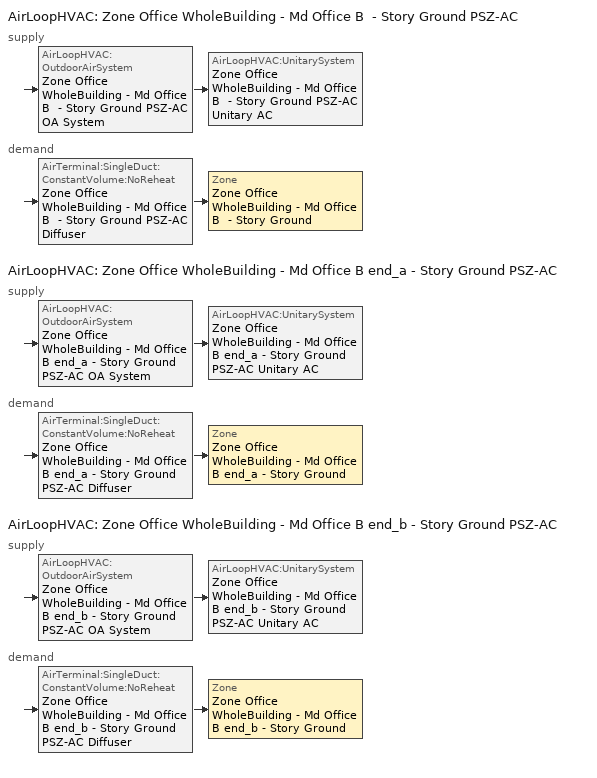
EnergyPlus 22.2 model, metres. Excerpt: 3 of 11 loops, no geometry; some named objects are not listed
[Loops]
AirLoopHVAC 'Zone Office WholeBuilding - Md Office B  - Story Ground PSZ-AC'
 supply: AirLoopHVAC:OutdoorAirSystem 'Zone Office WholeBuilding - Md Office B  - Story Ground PSZ-AC OA System' > AirLoopHVAC:UnitarySystem 'Zone Office WholeBuilding - Md Office B  - Story Ground PSZ-AC Unitary AC'
 demand: AirTerminal:SingleDuct:ConstantVolume:NoReheat 'Zone Office WholeBuilding - Md Office B  - Story Ground PSZ-AC Diffuser' > Zone 'Zone Office WholeBuilding - Md Office B  - Story Ground'
AirLoopHVAC 'Zone Office WholeBuilding - Md Office B end_a - Story Ground PSZ-AC'
 supply: AirLoopHVAC:OutdoorAirSystem 'Zone Office WholeBuilding - Md Office B end_a - Story Ground PSZ-AC OA System' > AirLoopHVAC:UnitarySystem 'Zone Office WholeBuilding - Md Office B end_a - Story Ground PSZ-AC Unitary AC'
 demand: AirTerminal:SingleDuct:ConstantVolume:NoReheat 'Zone Office WholeBuilding - Md Office B end_a - Story Ground PSZ-AC Diffuser' > Zone 'Zone Office WholeBuilding - Md Office B end_a - Story Ground'
AirLoopHVAC 'Zone Office WholeBuilding - Md Office B end_b - Story Ground PSZ-AC'
 supply: AirLoopHVAC:OutdoorAirSystem 'Zone Office WholeBuilding - Md Office B end_b - Story Ground PSZ-AC OA System' > AirLoopHVAC:UnitarySystem 'Zone Office WholeBuilding - Md Office B end_b - Story Ground PSZ-AC Unitary AC'
 demand: AirTerminal:SingleDuct:ConstantVolume:NoReheat 'Zone Office WholeBuilding - Md Office B end_b - Story Ground PSZ-AC Diffuser' > Zone 'Zone Office WholeBuilding - Md Office B end_b - Story Ground'
[SizingPeriod:DesignDay] Month=9; Day of Month=21; Day Type=SummerDesignDay; Daily Dry-Bulb Temperature Range {deltaC}=6.4; Dry-Bulb Temperature Range Modifier Type=DefaultMultipliers; Humidity Condition Type=Wetbulb; Barometric Pressure {Pa}=100917; Wind Speed {m/s}=5; Wind Direction {deg}=320; Rain Indicator=No; Snow Indicator=No; Daylight Saving Time Indicator=No; Solar Model Indicator=ASHRAETau; ASHRAE Clear Sky Optical Depth for Beam Irradiance (taub)=0.333; ASHRAE Clear Sky Optical Depth for Diffuse Irradiance (taud)=2.489; Begin Environment Reset Mode=FullResetAtBeginEnvironment
Name | Maximum Dry-Bulb Temperature {C} | Wetbulb or DewPoint at Maximum Dry-Bulb {C}
Kodiak September .4% Condns DB=>MCWB | 18 | 12.5
Kodiak September .4% Condns WB=>MCDB | 16.2 | 13.8
[ZoneControl:Thermostat] Temperature Difference Between Cutout And Setpoint {deltaC}=0
Name | Zone or ZoneList | Control Type Schedule | Control 1
Zone Office WholeBuilding - Md Office B  - Story Ground Thermostat | Zone Office WholeBuilding - Md Office B  - Story Ground | Zone Office WholeBuilding - Md Office B  - Story Ground Thermostat Schedule | Office WholeBuilding - Md Office - DOE Ref 1980-2004 Thermostat 3
Zone Office WholeBuilding - Md Office B end_a - Story Ground Thermostat | Zone Office WholeBuilding - Md Office B end_a - Story Ground | Zone Office WholeBuilding - Md Office B end_a - Story Ground Thermostat Schedule | Office WholeBuilding - Md Office - DOE Ref 1980-2004 Thermostat 4
Zone Office WholeBuilding - Md Office B end_b - Story Ground Thermostat | Zone Office WholeBuilding - Md Office B end_b - Story Ground | Zone Office WholeBuilding - Md Office B end_b - Story Ground Thermostat Schedule | Office WholeBuilding - Md Office - DOE Ref 1980-2004 Thermostat 5
[ThermostatSetpoint:DualSetpoint] Heating Setpoint Temperature Schedule=Medium Office HtgSetp; Cooling Setpoint Temperature Schedule=Medium Office ClgSetp
Office WholeBuilding - Md Office - DOE Ref 1980-2004 Thermostat 3; Office WholeBuilding - Md Office - DOE Ref 1980-2004 Thermostat 4; Office WholeBuilding - Md Office - DOE Ref 1980-2004 Thermostat 5
[AirTerminal:SingleDuct:ConstantVolume:NoReheat] Availability Schedule=Always On Discrete; Maximum Air Flow Rate {m3/s}=AutoSize
Zone Office WholeBuilding - Md Office B  - Story Ground PSZ-AC Diffuser; Zone Office WholeBuilding - Md Office B end_a - Story Ground PSZ-AC Diffuser; Zone Office WholeBuilding - Md Office B end_b - Story Ground PSZ-AC Diffuser
[Zone equipment]
Zone Office WholeBuilding - Md Office B  - Story Ground: Zone Office WholeBuilding - Md Office B  - Story Ground PSZ-AC Diffuser
Zone Office WholeBuilding - Md Office B end_a - Story Ground: Zone Office WholeBuilding - Md Office B end_a - Story Ground PSZ-AC Diffuser
Zone Office WholeBuilding - Md Office B end_b - Story Ground: Zone Office WholeBuilding - Md Office B end_b - Story Ground PSZ-AC Diffuser
[Sizing:Zone] Zone Cooling Design Supply Air Temperature Input Method=SupplyAirTemperature; Zone Cooling Design Supply Air Temperature {C}=12.7778; Zone Cooling Design Supply Air Temperature Difference {deltaC}=11.11; Zone Heating Design Supply Air Temperature Input Method=SupplyAirTemperature; Zone Heating Design Supply Air Temperature {C}=50; Zone Heating Design Supply Air Temperature Difference {deltaC}=11.11; Zone Cooling Design Supply Air Humidity Ratio {kgWater/kgDryAir}=0.0085; Zone Heating Design Supply Air Humidity Ratio {kgWater/kgDryAir}=0.008; Cooling Design Air Flow Method=DesignDay; Cooling Design Air Flow Rate {m3/s}=0; Cooling Minimum Air Flow per Zone Floor Area {m3/s-m2}=0.000762; Cooling Minimum Air Flow {m3/s}=0; Cooling Minimum Air Flow Fraction=0; Heating Design Air Flow Method=DesignDay; Heating Design Air Flow Rate {m3/s}=0; Heating Maximum Air Flow per Zone Floor Area {m3/s-m2}=0.002032; Heating Maximum Air Flow {m3/s}=0.141576; Heating Maximum Air Flow Fraction=0.3; Account for Dedicated Outdoor Air System=No; Zone Load Sizing Method=Sensible Load Only No Latent Load; Zone Latent Cooling Design Supply Air Humidity Ratio Input Method=HumidityRatioDifference; Zone Cooling Design Supply Air Humidity Ratio Difference {kgWater/kgDryAir}=0.005; Zone Latent Heating Design Supply Air Humidity Ratio Input Method=HumidityRatioDifference; Zone Humidification Design Supply Air Humidity Ratio Difference {kgWater/kgDryAir}=0.005
Name | Design Specification Outdoor Air Object
Zone Office WholeBuilding - Md Office B  - Story Ground | Zone Office WholeBuilding - Md Office B  - Story Ground DSOA Space List
Zone Office WholeBuilding - Md Office B end_a - Story Ground | Zone Office WholeBuilding - Md Office B end_a - Story Ground DSOA Space List
Zone Office WholeBuilding - Md Office B end_b - Story Ground | Zone Office WholeBuilding - Md Office B end_b - Story Ground DSOA Space List
[Controller:MechanicalVentilation] Demand Controlled Ventilation=No; System Outdoor Air Method=ZoneSum; Design Specification Outdoor Air Object Name 1=Office WholeBuilding - Md Office Ventilation
Name | Availability Schedule | Zone or ZoneList Name 1
Controller Mechanical Ventilation 4 | Zone Office WholeBuilding - Md Office B  - Story Ground PSZ-AC Occ Sch | Zone Office WholeBuilding - Md Office B  - Story Ground
Controller Mechanical Ventilation 5 | Always On Discrete | Zone Office WholeBuilding - Md Office B end_a - Story Ground
Controller Mechanical Ventilation 6 | Always On Discrete | Zone Office WholeBuilding - Md Office B end_b - Story Ground
[DesignSpecification:OutdoorAir]
Office WholeBuilding - Md Office Ventilation: Outdoor Air Method=Sum; Outdoor Air Flow per Person {m3/s-person}=0.00943895; Outdoor Air Flow per Zone Floor Area {m3/s-m2}=0; Outdoor Air Flow per Zone {m3/s}=0; Outdoor Air Flow Air Changes per Hour {1/hr}=0
[DesignSpecification:OutdoorAir:SpaceList] Space Design Specification Outdoor Air Object Name 1=Office WholeBuilding - Md Office Ventilation
Name | Space Name 1
Zone Office WholeBuilding - Md Office B  - Story Ground DSOA Space List | Office WholeBuilding - Md Office B  - Story Ground
Zone Office WholeBuilding - Md Office B end_a - Story Ground DSOA Space List | Office WholeBuilding - Md Office B end_a - Story Ground
Zone Office WholeBuilding - Md Office B end_b - Story Ground DSOA Space List | Office WholeBuilding - Md Office B end_b - Story Ground
[AirLoopHVAC] Design Supply Air Flow Rate {m3/s}=AutoSize; Design Return Air Flow Fraction of Supply Air Flow=1
Zone Office WholeBuilding - Md Office B  - Story Ground PSZ-AC; Zone Office WholeBuilding - Md Office B end_a - Story Ground PSZ-AC; Zone Office WholeBuilding - Md Office B end_b - Story Ground PSZ-AC
[Sizing:System] Type of Load to Size On=Sensible; Design Outdoor Air Flow Rate {m3/s}=Autosize; Central Heating Maximum System Air Flow Ratio=1; Preheat Design Temperature {C}=7.22222; Preheat Design Humidity Ratio {kgWater/kgDryAir}=0.008; Precool Design Temperature {C}=12.7778; Precool Design Humidity Ratio {kgWater/kgDryAir}=0.008; Central Cooling Design Supply Air Temperature {C}=12.7778; Central Heating Design Supply Air Temperature {C}=50; Type of Zone Sum to Use=Coincident; 100% Outdoor Air in Cooling=No; 100% Outdoor Air in Heating=No; Central Cooling Design Supply Air Humidity Ratio {kgWater/kgDryAir}=0.0085; Central Heating Design Supply Air Humidity Ratio {kgWater/kgDryAir}=0.008; Cooling Supply Air Flow Rate Method=DesignDay; Cooling Supply Air Flow Rate {m3/s}=0; Cooling Supply Air Flow Rate Per Floor Area {m3/s-m2}=0.00996765; Cooling Fraction of Autosized Cooling Supply Air Flow Rate=1; Cooling Supply Air Flow Rate Per Unit Cooling Capacity {m3/s-W}=3.94755e-05; Heating Supply Air Flow Rate Method=DesignDay; Heating Supply Air Flow Rate {m3/s}=0; Heating Supply Air Flow Rate Per Floor Area {m3/s-m2}=0.00996765; Heating Fraction of Autosized Heating Supply Air Flow Rate=1; Heating Fraction of Autosized Cooling Supply Air Flow Rate=1; Heating Supply Air Flow Rate Per Unit Heating Capacity {m3/s-W}=3.15882e-05; System Outdoor Air Method=ZoneSum; Zone Maximum Outdoor Air Fraction=1; Cooling Design Capacity Method=CoolingDesignCapacity; Cooling Design Capacity {W}=Autosize; Cooling Design Capacity Per Floor Area {W/m2}=234.7; Fraction of Autosized Cooling Design Capacity=1; Heating Design Capacity Method=HeatingDesignCapacity; Heating Design Capacity {W}=Autosize; Heating Design Capacity Per Floor Area {W/m2}=157; Fraction of Autosized Heating Design Capacity=1; Central Cooling Capacity Control Method=OnOff; Occupant Diversity=Autosize
Zone Office WholeBuilding - Md Office B  - Story Ground PSZ-AC; Zone Office WholeBuilding - Md Office B end_a - Story Ground PSZ-AC; Zone Office WholeBuilding - Md Office B end_b - Story Ground PSZ-AC
[Controller:OutdoorAir] Minimum Outdoor Air Flow Rate {m3/s}=Autosize; Maximum Outdoor Air Flow Rate {m3/s}=Autosize; Economizer Control Action Type=ModulateFlow; Lockout Type=LockoutWithCompressor; Minimum Limit Type=FixedMinimum; High Humidity Control=No; Control High Indoor Humidity Based on Outdoor Humidity Ratio=Yes; Heat Recovery Bypass Control Type=BypassWhenWithinEconomizerLimits
Name | Economizer Control Type | Minimum Outdoor Air Schedule | Mechanical Ventilation Controller | Economizer Maximum Limit Dry-Bulb Temperature {C} | Economizer Maximum Limit Enthalpy {J/kg}
Zone Office WholeBuilding - Md Office B  - Story Ground PSZ-AC OA System Controller | DifferentialDryBulb | Zone Office WholeBuilding - Md Office B  - Story Ground PSZ-AC Occ Sch | Controller Mechanical Ventilation 4
Zone Office WholeBuilding - Md Office B end_a - Story Ground PSZ-AC OA System Controller | NoEconomizer | Always On Discrete | Controller Mechanical Ventilation 5 | 28 | 64000
Zone Office WholeBuilding - Md Office B end_b - Story Ground PSZ-AC OA System Controller | NoEconomizer | Always On Discrete | Controller Mechanical Ventilation 6 | 28 | 64000
[SetpointManager:MixedAir] Control Variable=Temperature
Name | Setpoint Node or NodeList
Zone Office WholeBuilding - Md Office B  - Story Ground PSZ-AC Mixed Air Node OS Default SPM | Zone Office WholeBuilding - Md Office B  - Story Ground PSZ-AC Mixed Air Node
Zone Office WholeBuilding - Md Office B end_a - Story Ground PSZ-AC Mixed Air Node OS Default SPM | Zone Office WholeBuilding - Md Office B end_a - Story Ground PSZ-AC Mixed Air Node
Zone Office WholeBuilding - Md Office B end_b - Story Ground PSZ-AC Mixed Air Node OS Default SPM | Zone Office WholeBuilding - Md Office B end_b - Story Ground PSZ-AC Mixed Air Node
[AirLoopHVAC:UnitarySystem] Control Type=Load; Dehumidification Control Type=None; Availability Schedule=Outage Availability Schedule; Fan Placement=DrawThrough; DX Heating Coil Sizing Ratio=1; Use DOAS DX Cooling Coil=No; Minimum Supply Air Temperature {C}=2; Latent Load Control=SensibleOnlyLoadControl; Cooling Supply Air Flow Rate {m3/s}=Autosize; Heating Supply Air Flow Rate {m3/s}=Autosize; No Load Supply Air Flow Rate {m3/s}=Autosize; Maximum Supply Air Temperature {C}=80; Maximum Outdoor Dry-Bulb Temperature for Supplemental Heater Operation {C}=21; Maximum Cycling Rate {cycles/hr}=2.5; Heat Pump Time Constant {s}=60; Fraction of On-Cycle Power Use=0.01; Heat Pump Fan Delay Time {s}=60; Ancillary On-Cycle Electric Power {W}=0; Ancillary Off-Cycle Electric Power {W}=0
Name | Controlling Zone or Thermostat Location | Supply Fan | Supply Air Fan Operating Mode Schedule | Heating Coil | Cooling Coil | Supplemental Heating Coil
Zone Office WholeBuilding - Md Office B  - Story Ground PSZ-AC Unitary AC | Zone Office WholeBuilding - Md Office B  - Story Ground | Zone Office WholeBuilding - Md Office B  - Story Ground PSZ-AC Fan | Zone Office WholeBuilding - Md Office B  - Story Ground PSZ-AC Occ Sch | Zone Office WholeBuilding - Md Office B  - Story Ground PSZ-AC Gas Htg Coil 318kBtu/hr 0.8 Thermal Eff | Zone Office WholeBuilding - Md Office B  - Story Ground PSZ-AC 1spd DX AC Clg Coil 126kBtu/hr 8.9EER | Zone Office WholeBuilding - Md Office B  - Story Ground PSZ-AC No Heat
Zone Office WholeBuilding - Md Office B end_a - Story Ground PSZ-AC Unitary AC | Zone Office WholeBuilding - Md Office B end_a - Story Ground | Zone Office WholeBuilding - Md Office B end_a - Story Ground PSZ-AC Fan | Zone Office WholeBuilding - Md Office B end_a - Story Ground PSZ-AC Occ Sch | Zone Office WholeBuilding - Md Office B end_a - Story Ground PSZ-AC Gas Htg Coil 44kBtu/hr 0.8 Thermal Eff | Zone Office WholeBuilding - Md Office B end_a - Story Ground PSZ-AC 1spd DX AC Clg Coil 18kBtu/hr 9.7SEER | Zone Office WholeBuilding - Md Office B end_a - Story Ground PSZ-AC No Heat
Zone Office WholeBuilding - Md Office B end_b - Story Ground PSZ-AC Unitary AC | Zone Office WholeBuilding - Md Office B end_b - Story Ground | Zone Office WholeBuilding - Md Office B end_b - Story Ground PSZ-AC Fan | Zone Office WholeBuilding - Md Office B end_b - Story Ground PSZ-AC Occ Sch | Zone Office WholeBuilding - Md Office B end_b - Story Ground PSZ-AC Gas Htg Coil 46kBtu/hr 0.8 Thermal Eff | Zone Office WholeBuilding - Md Office B end_b - Story Ground PSZ-AC 1spd DX AC Clg Coil 27kBtu/hr 9.7SEER | Zone Office WholeBuilding - Md Office B end_b - Story Ground PSZ-AC No Heat
[Fan:OnOff] Availability Schedule=Always On Discrete; Pressure Rise {Pa}=622.722; Maximum Flow Rate {m3/s}=Autosize; Motor In Airstream Fraction=1
Name | Fan Total Efficiency | Motor Efficiency | Fan Power Ratio Function of Speed Ratio Curve | Fan Efficiency Ratio Function of Speed Ratio Curve
Zone Office WholeBuilding - Md Office B  - Story Ground PSZ-AC Fan | 0.56875 | 0.875 | Fan On Off Power Curve 3 | Fan On Off Efficiency Curve 3
Zone Office WholeBuilding - Md Office B end_a - Story Ground PSZ-AC Fan | 0.53625 | 0.825 | Fan On Off Power Curve 4 | Fan On Off Efficiency Curve 4
Zone Office WholeBuilding - Md Office B end_b - Story Ground PSZ-AC Fan | 0.53625 | 0.825 | Fan On Off Power Curve 5 | Fan On Off Efficiency Curve 5
[Coil:Heating:Fuel] Availability Schedule=Always On Discrete; Fuel Type=NaturalGas; Burner Efficiency=0.8; Nominal Capacity {W}=AutoSize; Parasitic Electric Load {W}=0; Parasitic Fuel Load {W}=0
Zone Office WholeBuilding - Md Office B  - Story Ground PSZ-AC Gas Htg Coil 318kBtu/hr 0.8 Thermal Eff; Zone Office WholeBuilding - Md Office B end_a - Story Ground PSZ-AC Gas Htg Coil 44kBtu/hr 0.8 Thermal Eff; Zone Office WholeBuilding - Md Office B end_b - Story Ground PSZ-AC Gas Htg Coil 46kBtu/hr 0.8 Thermal Eff
[Coil:Cooling:DX:SingleSpeed] Availability Schedule=Always On Discrete; Gross Rated Total Cooling Capacity {W}=Autosize; Gross Rated Sensible Heat Ratio=Autosize; Rated Air Flow Rate {m3/s}=Autosize; Rated Evaporator Fan Power Per Volume Flow Rate 2017 {W/(m3/s)}=773.3; Rated Evaporator Fan Power Per Volume Flow Rate 2023 {W/(m3/s)}=934.4; Total Cooling Capacity Function of Temperature Curve=DOE Ref DX Clg Coil Cool-Cap-fT; Total Cooling Capacity Function of Flow Fraction Curve=DOE Ref DX Clg Coil Cool-CAP-fFlow; Energy Input Ratio Function of Temperature Curve=DOE Ref DX Clg Coil Cool-EIR-fT; Energy Input Ratio Function of Flow Fraction Curve=DOE Ref DX Clg Coil Cool-EIR-fFlow; Part Load Fraction Correlation Curve=DOE Ref DX Clg Coil Cool-PLF-fPLR; Minimum Outdoor Dry-Bulb Temperature for Compressor Operation {C}=-25; Nominal Time for Condensate Removal to Begin {s}=0; Ratio of Initial Moisture Evaporation Rate and Steady State Latent Capacity=0; Maximum Cycling Rate {cycles/hr}=0; Latent Capacity Time Constant {s}=0; Condenser Type=AirCooled; Evaporative Condenser Effectiveness=0.9; Evaporative Condenser Air Flow Rate {m3/s}=Autosize; Evaporative Condenser Pump Rated Power Consumption {W}=Autosize; Crankcase Heater Capacity {W}=0; Maximum Outdoor Dry-Bulb Temperature for Crankcase Heater Operation {C}=10; Basin Heater Capacity {W/K}=0; Basin Heater Setpoint Temperature {C}=2
Name | Gross Rated Cooling COP {W/W}
Zone Office WholeBuilding - Md Office B  - Story Ground PSZ-AC 1spd DX AC Clg Coil 126kBtu/hr 8.9EER | 3.09963
Zone Office WholeBuilding - Md Office B end_a - Story Ground PSZ-AC 1spd DX AC Clg Coil 18kBtu/hr 9.7SEER; Zone Office WholeBuilding - Md Office B end_b - Story Ground PSZ-AC 1spd DX AC Clg Coil 27kBtu/hr 9.7SEER | 3.14722
[Coil:Heating:Electric] Availability Schedule=Always Off Discrete; Efficiency=1; Nominal Capacity {W}=0
Zone Office WholeBuilding - Md Office B  - Story Ground PSZ-AC No Heat; Zone Office WholeBuilding - Md Office B end_a - Story Ground PSZ-AC No Heat; Zone Office WholeBuilding - Md Office B end_b - Story Ground PSZ-AC No Heat
[SetpointManager:SingleZone:Reheat] Control Variable=Temperature; Minimum Supply Air Temperature {C}=12.7778; Maximum Supply Air Temperature {C}=50
Name | Control Zone | Setpoint Node or NodeList
Zone Office WholeBuilding - Md Office B  - Story Ground Setpoint Manager SZ Reheat | Zone Office WholeBuilding - Md Office B  - Story Ground | Zone Office WholeBuilding - Md Office B  - Story Ground PSZ-AC Supply Outlet Node
Zone Office WholeBuilding - Md Office B end_a - Story Ground Setpoint Manager SZ Reheat | Zone Office WholeBuilding - Md Office B end_a - Story Ground | Zone Office WholeBuilding - Md Office B end_a - Story Ground PSZ-AC Supply Outlet Node
Zone Office WholeBuilding - Md Office B end_b - Story Ground Setpoint Manager SZ Reheat | Zone Office WholeBuilding - Md Office B end_b - Story Ground | Zone Office WholeBuilding - Md Office B end_b - Story Ground PSZ-AC Supply Outlet Node
[Schedule:Day:Interval]
Medium Office HtgSetp Sat Day: Average, 06:00, 16.7745, 18:00, 16.8513, 24:00, 17.3635
Medium Office HtgSetp Default: Average, 02:00, 20.0793, 22:00, 20.258, 24:00, 19.9662
Medium Office HtgSetp Summer Design Day: No, 24:00, 15.6
Medium Office HtgSetp Winter Design Day: No, 24:00, 21
Medium Office ClgSetp Default: Average, 02:00, 76.8105, 22:00, 91.4029, 24:00, 86.1994
Medium Office ClgSetp Summer Design Day: No, 06:00, 26.7, 22:00, 24, 24:00, 26.7
Medium Office ClgSetp Winter Design Day: No, 24:00, 26.7
Zone Office WholeBuilding - Md Office B  - Story Ground PSZ-AC Occ Sch Sunday; Zone Office WholeBuilding - Md Office B end_a - Story Ground PSZ-AC Occ Sch Sunday; Zone Office WholeBuilding - Md Office B end_b - Story Ground PSZ-AC Occ Sch Sunday: No, 24:00, 0
Zone Office WholeBuilding - Md Office B  - Story Ground PSZ-AC Occ Sch Default; Zone Office WholeBuilding - Md Office B end_a - Story Ground PSZ-AC Occ Sch Default; Zone Office WholeBuilding - Md Office B end_b - Story Ground PSZ-AC Occ Sch Default: No, 00:55, 1, 08:30, 0, 24:00, 1
Zone Office WholeBuilding - Md Office B  - Story Ground PSZ-AC Occ Sch Saturday; Zone Office WholeBuilding - Md Office B end_a - Story Ground PSZ-AC Occ Sch Saturday; Zone Office WholeBuilding - Md Office B end_b - Story Ground PSZ-AC Occ Sch Saturday: No, 07:10, 0, 14:59, 1, 24:00, 0
Schedule Day 20; Schedule Day 4; Schedule Day 5: No, 01:00, 0, 02:00, 0, 03:00, 0, 04:00, 0, 05:00, 0, 06:00, 0, 07:00, 0, 08:00, 0, 09:00, 0, 10:00, 1, 11:00, 1, 12:00, 1, 13:00, 1, 14:00, 1, 15:00, 1, 16:00, 1, 17:00, 1, 18:00, 1, 19:00, 1, 20:00, 1, 21:00, 1, 22:00, 1, 23:00, 1, 24:00, 1
Zone Office WholeBuilding - Md Office B  - Story Ground PSZ-AC Occ Sch Summer Design Day; Zone Office WholeBuilding - Md Office B  - Story Ground PSZ-AC Occ Sch Winter Design Day; Zone Office WholeBuilding - Md Office B end_a - Story Ground PSZ-AC Occ Sch Summer Design Day; Zone Office WholeBuilding - Md Office B end_a - Story Ground PSZ-AC Occ Sch Winter Design Day; Zone Office WholeBuilding - Md Office B end_b - Story Ground PSZ-AC Occ Sch Summer Design Day; Zone Office WholeBuilding - Md Office B end_b - Story Ground PSZ-AC Occ Sch Winter Design Day: No, 24:00, 1
[Schedule:Week:Daily]
Medium Office HtgSetp Week Rule - Jan1-Dec31: Medium Office HtgSetp Sat Day, Medium Office HtgSetp Default, Medium Office HtgSetp Default, Medium Office HtgSetp Default, Medium Office HtgSetp Default, Medium Office HtgSetp Default, Medium Office HtgSetp Sat Day, Medium Office HtgSetp Default, Medium Office HtgSetp Summer Design Day, Medium Office HtgSetp Winter Design Day, Medium Office HtgSetp Default, Medium Office HtgSetp Default
Medium Office ClgSetp Week Rule - Jan1-Dec31: Medium Office ClgSetp Default, Medium Office ClgSetp Default, Medium Office ClgSetp Default, Medium Office ClgSetp Default, Medium Office ClgSetp Default, Medium Office ClgSetp Default, Medium Office ClgSetp Default, Medium Office ClgSetp Default, Medium Office ClgSetp Summer Design Day, Medium Office ClgSetp Winter Design Day, Medium Office ClgSetp Default, Medium Office ClgSetp Default
Zone Office WholeBuilding - Md Office B  - Story Ground PSZ-AC Occ Sch Week Rule - Jan1-Apr29; Zone Office WholeBuilding - Md Office B  - Story Ground PSZ-AC Occ Sch Week Rule - May7-Dec31: Zone Office WholeBuilding - Md Office B  - Story Ground PSZ-AC Occ Sch Sunday, Zone Office WholeBuilding - Md Office B  - Story Ground PSZ-AC Occ Sch Default, Zone Office WholeBuilding - Md Office B  - Story Ground PSZ-AC Occ Sch Default, Zone Office WholeBuilding - Md Office B  - Story Ground PSZ-AC Occ Sch Default, Zone Office WholeBuilding - Md Office B  - Story Ground PSZ-AC Occ Sch Default, Zone Office WholeBuilding - Md Office B  - Story Ground PSZ-AC Occ Sch Default, Zone Office WholeBuilding - Md Office B  - Story Ground PSZ-AC Occ Sch Saturday, Zone Office WholeBuilding - Md Office B  - Story Ground PSZ-AC Occ Sch Default, Zone Office WholeBuilding - Md Office B  - Story Ground PSZ-AC Occ Sch Summer Design Day, Zone Office WholeBuilding - Md Office B  - Story Ground PSZ-AC Occ Sch Winter Design Day, Zone Office WholeBuilding - Md Office B  - Story Ground PSZ-AC Occ Sch Default, Zone Office WholeBuilding - Md Office B  - Story Ground PSZ-AC Occ Sch Default
Zone Office WholeBuilding - Md Office B  - Story Ground PSZ-AC Occ Sch Week Rule - Apr30-May6: Zone Office WholeBuilding - Md Office B  - Story Ground PSZ-AC Occ Sch Sunday, Zone Office WholeBuilding - Md Office B  - Story Ground PSZ-AC Occ Sch Default, Zone Office WholeBuilding - Md Office B  - Story Ground PSZ-AC Occ Sch Default, Zone Office WholeBuilding - Md Office B  - Story Ground PSZ-AC Occ Sch Default, Schedule Day 20, Zone Office WholeBuilding - Md Office B  - Story Ground PSZ-AC Occ Sch Default, Zone Office WholeBuilding - Md Office B  - Story Ground PSZ-AC Occ Sch Saturday, Zone Office WholeBuilding - Md Office B  - Story Ground PSZ-AC Occ Sch Default, Zone Office WholeBuilding - Md Office B  - Story Ground PSZ-AC Occ Sch Summer Design Day, Zone Office WholeBuilding - Md Office B  - Story Ground PSZ-AC Occ Sch Winter Design Day, Zone Office WholeBuilding - Md Office B  - Story Ground PSZ-AC Occ Sch Default, Zone Office WholeBuilding - Md Office B  - Story Ground PSZ-AC Occ Sch Default
Zone Office WholeBuilding - Md Office B end_a - Story Ground PSZ-AC Occ Sch Week Rule - Jan1-Apr29; Zone Office WholeBuilding - Md Office B end_a - Story Ground PSZ-AC Occ Sch Week Rule - May7-Dec31: Zone Office WholeBuilding - Md Office B end_a - Story Ground PSZ-AC Occ Sch Sunday, Zone Office WholeBuilding - Md Office B end_a - Story Ground PSZ-AC Occ Sch Default, Zone Office WholeBuilding - Md Office B end_a - Story Ground PSZ-AC Occ Sch Default, Zone Office WholeBuilding - Md Office B end_a - Story Ground PSZ-AC Occ Sch Default, Zone Office WholeBuilding - Md Office B end_a - Story Ground PSZ-AC Occ Sch Default, Zone Office WholeBuilding - Md Office B end_a - Story Ground PSZ-AC Occ Sch Default, Zone Office WholeBuilding - Md Office B end_a - Story Ground PSZ-AC Occ Sch Saturday, Zone Office WholeBuilding - Md Office B end_a - Story Ground PSZ-AC Occ Sch Default, Zone Office WholeBuilding - Md Office B end_a - Story Ground PSZ-AC Occ Sch Summer Design Day, Zone Office WholeBuilding - Md Office B end_a - Story Ground PSZ-AC Occ Sch Winter Design Day, Zone Office WholeBuilding - Md Office B end_a - Story Ground PSZ-AC Occ Sch Default, Zone Office WholeBuilding - Md Office B end_a - Story Ground PSZ-AC Occ Sch Default
Zone Office WholeBuilding - Md Office B end_a - Story Ground PSZ-AC Occ Sch Week Rule - Apr30-May6: Zone Office WholeBuilding - Md Office B end_a - Story Ground PSZ-AC Occ Sch Sunday, Zone Office WholeBuilding - Md Office B end_a - Story Ground PSZ-AC Occ Sch Default, Zone Office WholeBuilding - Md Office B end_a - Story Ground PSZ-AC Occ Sch Default, Zone Office WholeBuilding - Md Office B end_a - Story Ground PSZ-AC Occ Sch Default, Schedule Day 5, Zone Office WholeBuilding - Md Office B end_a - Story Ground PSZ-AC Occ Sch Default, Zone Office WholeBuilding - Md Office B end_a - Story Ground PSZ-AC Occ Sch Saturday, Zone Office WholeBuilding - Md Office B end_a - Story Ground PSZ-AC Occ Sch Default, Zone Office WholeBuilding - Md Office B end_a - Story Ground PSZ-AC Occ Sch Summer Design Day, Zone Office WholeBuilding - Md Office B end_a - Story Ground PSZ-AC Occ Sch Winter Design Day, Zone Office WholeBuilding - Md Office B end_a - Story Ground PSZ-AC Occ Sch Default, Zone Office WholeBuilding - Md Office B end_a - Story Ground PSZ-AC Occ Sch Default
Zone Office WholeBuilding - Md Office B end_b - Story Ground PSZ-AC Occ Sch Week Rule - Jan1-Apr29; Zone Office WholeBuilding - Md Office B end_b - Story Ground PSZ-AC Occ Sch Week Rule - May7-Dec31: Zone Office WholeBuilding - Md Office B end_b - Story Ground PSZ-AC Occ Sch Sunday, Zone Office WholeBuilding - Md Office B end_b - Story Ground PSZ-AC Occ Sch Default, Zone Office WholeBuilding - Md Office B end_b - Story Ground PSZ-AC Occ Sch Default, Zone Office WholeBuilding - Md Office B end_b - Story Ground PSZ-AC Occ Sch Default, Zone Office WholeBuilding - Md Office B end_b - Story Ground PSZ-AC Occ Sch Default, Zone Office WholeBuilding - Md Office B end_b - Story Ground PSZ-AC Occ Sch Default, Zone Office WholeBuilding - Md Office B end_b - Story Ground PSZ-AC Occ Sch Saturday, Zone Office WholeBuilding - Md Office B end_b - Story Ground PSZ-AC Occ Sch Default, Zone Office WholeBuilding - Md Office B end_b - Story Ground PSZ-AC Occ Sch Summer Design Day, Zone Office WholeBuilding - Md Office B end_b - Story Ground PSZ-AC Occ Sch Winter Design Day, Zone Office WholeBuilding - Md Office B end_b - Story Ground PSZ-AC Occ Sch Default, Zone Office WholeBuilding - Md Office B end_b - Story Ground PSZ-AC Occ Sch Default
Zone Office WholeBuilding - Md Office B end_b - Story Ground PSZ-AC Occ Sch Week Rule - Apr30-May6: Zone Office WholeBuilding - Md Office B end_b - Story Ground PSZ-AC Occ Sch Sunday, Zone Office WholeBuilding - Md Office B end_b - Story Ground PSZ-AC Occ Sch Default, Zone Office WholeBuilding - Md Office B end_b - Story Ground PSZ-AC Occ Sch Default, Zone Office WholeBuilding - Md Office B end_b - Story Ground PSZ-AC Occ Sch Default, Schedule Day 4, Zone Office WholeBuilding - Md Office B end_b - Story Ground PSZ-AC Occ Sch Default, Zone Office WholeBuilding - Md Office B end_b - Story Ground PSZ-AC Occ Sch Saturday, Zone Office WholeBuilding - Md Office B end_b - Story Ground PSZ-AC Occ Sch Default, Zone Office WholeBuilding - Md Office B end_b - Story Ground PSZ-AC Occ Sch Summer Design Day, Zone Office WholeBuilding - Md Office B end_b - Story Ground PSZ-AC Occ Sch Winter Design Day, Zone Office WholeBuilding - Md Office B end_b - Story Ground PSZ-AC Occ Sch Default, Zone Office WholeBuilding - Md Office B end_b - Story Ground PSZ-AC Occ Sch Default
[Schedule:Year]
Medium Office HtgSetp: Medium Office HtgSetp Week Rule - Jan1-Dec31, 1, 1, 12, 31
Medium Office ClgSetp: Medium Office ClgSetp Week Rule - Jan1-Dec31, 1, 1, 12, 31
Zone Office WholeBuilding - Md Office B  - Story Ground PSZ-AC Occ Sch: Zone Office WholeBuilding - Md Office B  - Story Ground PSZ-AC Occ Sch Week Rule - Jan1-Apr29, 1, 1, 4, 29, Zone Office WholeBuilding - Md Office B  - Story Ground PSZ-AC Occ Sch Week Rule - Apr30-May6, 4, 30, 5, 6, Zone Office WholeBuilding - Md Office B  - Story Ground PSZ-AC Occ Sch Week Rule - May7-Dec31, 5, 7, 12, 31
Zone Office WholeBuilding - Md Office B end_a - Story Ground PSZ-AC Occ Sch: Zone Office WholeBuilding - Md Office B end_a - Story Ground PSZ-AC Occ Sch Week Rule - Jan1-Apr29, 1, 1, 4, 29, Zone Office WholeBuilding - Md Office B end_a - Story Ground PSZ-AC Occ Sch Week Rule - Apr30-May6, 4, 30, 5, 6, Zone Office WholeBuilding - Md Office B end_a - Story Ground PSZ-AC Occ Sch Week Rule - May7-Dec31, 5, 7, 12, 31
Zone Office WholeBuilding - Md Office B end_b - Story Ground PSZ-AC Occ Sch: Zone Office WholeBuilding - Md Office B end_b - Story Ground PSZ-AC Occ Sch Week Rule - Jan1-Apr29, 1, 1, 4, 29, Zone Office WholeBuilding - Md Office B end_b - Story Ground PSZ-AC Occ Sch Week Rule - Apr30-May6, 4, 30, 5, 6, Zone Office WholeBuilding - Md Office B end_b - Story Ground PSZ-AC Occ Sch Week Rule - May7-Dec31, 5, 7, 12, 31
[Schedule:Compact]
Zone Office WholeBuilding - Md Office B  - Story Ground Thermostat Schedule; Zone Office WholeBuilding - Md Office B end_a - Story Ground Thermostat Schedule; Zone Office WholeBuilding - Md Office B end_b - Story Ground Thermostat Schedule: Through: 12/31, For: AllDays, Until: 24:00, 4
Outage Availability Schedule: Through: 01/01, For: AllDays, Until: 24:00, 1, Through: 01/02, For: AllDays, Until: 24:00, 1, Through: 01/03, For: AllDays, Until: 24:00, 1, Through: 01/04, For: AllDays, Until: 24:00, 1, Through: 01/05, For: AllDays, Until: 24:00, 1, Through: 01/06, For: AllDays, Until: 24:00, 1, Through: 01/07, For: AllDays, Until: 24:00, 1, Through: 01/08, For: AllDays, Until: 24:00, 1, Through: 01/09, For: AllDays, Until: 24:00, 1, Through: 01/10, For: AllDays, Until: 24:00, 1, Through: 01/11, For: AllDays, Until: 24:00, 1, Through: 01/12, For: AllDays, Until: 24:00, 1, Through: 01/13, For: AllDays, Until: 24:00, 1, Through: 01/14, For: AllDays, Until: 24:00, 1, Through: 01/15, For: AllDays, Until: 24:00, 1, Through: 01/16, For: AllDays, Until: 24:00, 1, Through: 01/17, For: AllDays, Until: 24:00, 1, Through: 01/18, For: AllDays, Until: 24:00, 1, Through: 01/19, For: AllDays, Until: 24:00, 1, Through: 01/20, For: AllDays, Until: 24:00, 1, Through: 01/21, For: AllDays, Until: 24:00, 1, Through: 01/22, For: AllDays, Until: 24:00, 1, Through: 01/23, For: AllDays, Until: 24:00, 1, Through: 01/24, For: AllDays, Until: 24:00, 1, Through: 01/25, For: AllDays, Until: 24:00, 1, Through: 01/26, For: AllDays, Until: 24:00, 1, Through: 01/27, For: AllDays, Until: 24:00, 1, Through: 01/28, For: AllDays, Until: 24:00, 1, Through: 01/29, For: AllDays, Until: 24:00, 1, Through: 01/30, For: AllDays, Until: 24:00, 1, Through: 01/31, For: AllDays, Until: 24:00, 1, Through: 02/01, For: AllDays, Until: 24:00, 1, Through: 02/02, For: AllDays, Until: 24:00, 1, Through: 02/03, For: AllDays, Until: 24:00, 1, Through: 02/04, For: AllDays, Until: 24:00, 1, Through: 02/05, For: AllDays, Until: 24:00, 1, Through: 02/06, For: AllDays, Until: 24:00, 1, Through: 02/07, For: AllDays, Until: 24:00, 1, Through: 02/08, For: AllDays, Until: 24:00, 1, Through: 02/09, For: AllDays, Until: 24:00, 1, Through: 02/10, For: AllDays, Until: 24:00, 1, Through: 02/11, For: AllDays, Until: 24:00, 1, Through: 02/12, For: AllDays, Until: 24:00, 1, Through: 02/13, For: AllDays, Until: 24:00, 1, Through: 02/14, For: AllDays, Until: 24:00, 1, Through: 02/15, For: AllDays, Until: 24:00, 1, Through: 02/16, For: AllDays, Until: 24:00, 1, Through: 02/17, For: AllDays, Until: 24:00, 1, Through: 02/18, For: AllDays, Until: 24:00, 1, Through: 02/19, For: AllDays, Until: 24:00, 1, Through: 02/20, For: AllDays, Until: 24:00, 1, Through: 02/21, For: AllDays, Until: 24:00, 1, Through: 02/22, For: AllDays, Until: 24:00, 1, Through: 02/23, For: AllDays, Until: 24:00, 1, Through: 02/24, For: AllDays, Until: 24:00, 1, Through: 02/25, For: AllDays, Until: 24:00, 1, Through: 02/26, For: AllDays, Until: 24:00, 1, Through: 02/27, For: AllDays, Until: 24:00, 1, Through: 02/28, For: AllDays, Until: 24:00, 1, Through: 03/01, For: AllDays, Until: 24:00, 1, Through: 03/02, For: AllDays, Until: 24:00, 1, Through: 03/03, For: AllDays, Until: 24:00, 1, Through: 03/04, For: AllDays, Until: 24:00, 1, Through: 03/05, For: AllDays, Until: 24:00, 1, Through: 03/06, For: AllDays, Until: 24:00, 1, Through: 03/07, For: AllDays, Until: 24:00, 1, Through: 03/08, For: AllDays, Until: 24:00, 1, Through: 03/09, For: AllDays, Until: 24:00, 1, Through: 03/10, For: AllDays, Until: 24:00, 1, Through: 03/11, For: AllDays, Until: 24:00, 1, Through: 03/12, For: AllDays, Until: 24:00, 1, Through: 03/13, For: AllDays, Until: 24:00, 1, Through: 03/14, For: AllDays, Until: 24:00, 1, Through: 03/15, For: AllDays, Until: 24:00, 1, Through: 03/16, For: AllDays, Until: 24:00, 1, Through: 03/17, For: AllDays, Until: 24:00, 1, Through: 03/18, For: AllDays, Until: 24:00, 1, Through: 03/19, For: AllDays, Until: 24:00, 1, Through: 03/20, For: AllDays, Until: 24:00, 1, Through: 03/21, For: AllDays, Until: 24:00, 1, Through: 03/22, For: AllDays, Until: 24:00, 1, Through: 03/23, For: AllDays, Until: 24:00, 1, Through: 03/24, For: AllDays, Until: 24:00, 1, Through: 03/25, For: AllDays, Until: 24:00, 1, Through: 03/26, For: AllDays, Until: 24:00, 1, Through: 03/27, For: AllDays, Until: 24:00, 1, Through: 03/28, For: AllDays, Until: 24:00, 1, Through: 03/29, For: AllDays, Until: 24:00, 1, Through: 03/30, For: AllDays, Until: 24:00, 1, Through: 03/31, For: AllDays, Until: 24:00, 1, Through: 04/01, For: AllDays, Until: 24:00, 1, Through: 04/02, For: AllDays, Until: 24:00, 1, Through: 04/03, For: AllDays, Until: 24:00, 1, Through: 04/04, For: AllDays, Until: 24:00, 1, Through: 04/05, For: AllDays, Until: 24:00, 1, Through: 04/06, For: AllDays, Until: 24:00, 1, Through: 04/07, For: AllDays, Until: 24:00, 1, Through: 04/08, For: AllDays, Until: 24:00, 1, Through: 04/09, For: AllDays, Until: 24:00, 1, Through: 04/10, For: AllDays, Until: 24:00, 1, Through: 04/11, For: AllDays, Until: 24:00, 1, Through: 04/12, For: AllDays, Until: 24:00, 1, Through: 04/13, For: AllDays, Until: 24:00, 1, Through: 04/14, For: AllDays, Until: 24:00, 1, Through: 04/15, For: AllDays, Until: 24:00, 1, Through: 04/16, For: AllDays, Until: 24:00, 1, Through: 04/17, For: AllDays, Until: 24:00, 1, Through: 04/18, For: AllDays, Until: 24:00, 1, Through: 04/19, For: AllDays, Until: 24:00, 1, Through: 04/20, For: AllDays, Until: 24:00, 1, Through: 04/21, For: AllDays, Until: 24:00, 1, Through: 04/22, For: AllDays, Until: 24:00, 1, Through: 04/23, For: AllDays, Until: 24:00, 1, Through: 04/24, For: AllDays, Until: 24:00, 1, Through: 04/25, For: AllDays, Until: 24:00, 1, Through: 04/26, For: AllDays, Until: 24:00, 1, Through: 04/27, For: AllDays, Until: 24:00, 1, Through: 04/28, For: AllDays, Until: 24:00, 1, Through: 04/29, For: AllDays, Until: 24:00, 1, Through: 04/30, For: AllDays, Until: 24:00, 1, Through: 05/01, For: AllDays, Until: 24:00, 1, Through: 05/02, For: AllDays, Until: 24:00, 1, Through: 05/03, For: AllDays, Until: 24:00, 1, Through: 05/04, For: AllDays, Until: 05:00, 1, Until: 08:00, 0, Until: 24:00, 1, Through: 05/05, For: AllDays, Until: 24:00, 1, Through: 05/06, For: AllDays, Until: 24:00, 1, Through: 05/07, For: AllDays, Until: 24:00, 1, Through: 05/08, For: AllDays, Until: 24:00, 1, Through: 05/09, For: AllDays, Until: 24:00, 1, Through: 05/10, For: AllDays, Until: 24:00, 1, Through: 05/11, For: AllDays, Until: 24:00, 1, Through: 05/12, For: AllDays, Until: 24:00, 1, Through: 05/13, For: AllDays, Until: 24:00, 1, Through: 05/14, For: AllDays, Until: 24:00, 1, Through: 05/15, For: AllDays, Until: 24:00, 1, Through: 05/16, For: AllDays, Until: 24:00, 1, Through: 05/17, For: AllDays, Until: 24:00, 1, Through: 05/18, For: AllDays, Until: 24:00, 1, Through: 05/19, For: AllDays, Until: 24:00, 1, Through: 05/20, For: AllDays, Until: 24:00, 1, Through: 05/21, For: AllDays, Until: 24:00, 1, Through: 05/22, For: AllDays, Until: 24:00, 1, Through: 05/23, For: AllDays, Until: 24:00, 1, Through: 05/24, For: AllDays, Until: 24:00, 1, Through: 05/25, For: AllDays, Until: 24:00, 1, Through: 05/26, For: AllDays, Until: 24:00, 1, Through: 05/27, For: AllDays, Until: 24:00, 1, Through: 05/28, For: AllDays, Until: 24:00, 1, Through: 05/29, For: AllDays, Until: 24:00, 1, Through: 05/30, For: AllDays, Until: 24:00, 1, Through: 05/31, For: AllDays, Until: 24:00, 1, Through: 06/01, For: AllDays, Until: 24:00, 1, Through: 06/02, For: AllDays, Until: 24:00, 1, Through: 06/03, For: AllDays, Until: 24:00, 1, Through: 06/04, For: AllDays, Until: 24:00, 1, Through: 06/05, For: AllDays, Until: 24:00, 1, Through: 06/06, For: AllDays, Until: 24:00, 1, Through: 06/07, For: AllDays, Until: 24:00, 1, Through: 06/08, For: AllDays, Until: 24:00, 1, Through: 06/09, For: AllDays, Until: 24:00, 1, Through: 06/10, For: AllDays, Until: 24:00, 1, Through: 06/11, For: AllDays, Until: 24:00, 1, Through: 06/12, For: AllDays, Until: 24:00, 1, Through: 06/13, For: AllDays, Until: 24:00, 1, Through: 06/14, For: AllDays, Until: 24:00, 1, Through: 06/15, For: AllDays, Until: 24:00, 1, Through: 06/16, For: AllDays, Until: 24:00, 1, Through: 06/17, For: AllDays, Until: 24:00, 1, Through: 06/18, For: AllDays, Until: 24:00, 1, Through: 06/19, For: AllDays, Until: 24:00, 1, Through: 06/20, For: AllDays, Until: 24:00, 1, Through: 06/21, For: AllDays, Until: 24:00, 1, Through: 06/22, For: AllDays, Until: 24:00, 1, Through: 06/23, For: AllDays, Until: 24:00, 1, Through: 06/24, For: AllDays, Until: 24:00, 1, Through: 06/25, For: AllDays, Until: 24:00, 1, Through: 06/26, For: AllDays, Until: 24:00, 1, Through: 06/27, For: AllDays, Until: 24:00, 1, Through: 06/28, For: AllDays, Until: 24:00, 1, Through: 06/29, For: AllDays, Until: 24:00, 1, Through: 06/30, For: AllDays, Until: 24:00, 1, Through: 07/01, For: AllDays, Until: 24:00, 1, Through: 07/02, For: AllDays, Until: 24:00, 1, Through: 07/03, For: AllDays, Until: 24:00, 1, Through: 07/04, For: AllDays, Until: 24:00, 1, Through: 07/05, For: AllDays, Until: 24:00, 1, Through: 07/06, For: AllDays, Until: 24:00, 1, Through: 07/07, For: AllDays, Until: 24:00, 1, Through: 07/08, For: AllDays, Until: 24:00, 1, Through: 07/09, For: AllDays, Until: 24:00, 1, Through: 07/10, For: AllDays, Until: 24:00, 1, Through: 07/11, For: AllDays, Until: 24:00, 1, Through: 07/12, For: AllDays, Until: 24:00, 1, Through: 07/13, For: AllDays, Until: 24:00, 1, Through: 07/14, For: AllDays, Until: 24:00, 1, Through: 07/15, For: AllDays, Until: 24:00, 1, Through: 07/16, For: AllDays, Until: 24:00, 1, Through: 07/17, For: AllDays, Until: 24:00, 1, Through: 07/18, For: AllDays, Until: 24:00, 1, Through: 07/19, For: AllDays, Until: 24:00, 1, Through: 07/20, For: AllDays, Until: 24:00, 1, Through: 07/21, For: AllDays, Until: 24:00, 1, Through: 07/22, For: AllDays, Until: 24:00, 1, Through: 07/23, For: AllDays, Until: 24:00, 1, Through: 07/24, For: AllDays, Until: 24:00, 1, Through: 07/25, For: AllDays, Until: 24:00, 1, Through: 07/26, For: AllDays, Until: 24:00, 1, Through: 07/27, For: AllDays, Until: 24:00, 1, Through: 07/28, For: AllDays, Until: 24:00, 1, Through: 07/29, For: AllDays, Until: 24:00, 1, Through: 07/30, For: AllDays, Until: 24:00, 1, Through: 07/31, For: AllDays, Until: 24:00, 1, Through: 08/01, For: AllDays, Until: 24:00, 1, Through: 08/02, For: AllDays, Until: 24:00, 1, Through: 08/03, For: AllDays, Until: 24:00, 1, Through: 08/04, For: AllDays, Until: 24:00, 1, Through: 08/05, For: AllDays, Until: 24:00, 1, Through: 08/06, For: AllDays, Until: 24:00, 1, Through: 08/07, For: AllDays, Until: 24:00, 1, Through: 08/08, For: AllDays, Until: 24:00, 1, Through: 08/09, For: AllDays, Until: 24:00, 1, Through: 08/10, For: AllDays, Until: 24:00, 1, Through: 08/11, For: AllDays, Until: 24:00, 1, Through: 08/12, For: AllDays, Until: 24:00, 1, Through: 08/13, For: AllDays, Until: 24:00, 1, Through: 08/14, For: AllDays, Until: 24:00, 1, Through: 08/15, For: AllDays, Until: 24:00, 1, Through: 08/16, For: AllDays, Until: 24:00, 1, Through: 08/17, For: AllDays, Until: 24:00, 1, Through: 08/18, For: AllDays, Until: 24:00, 1, Through: 08/19, For: AllDays, Until: 24:00, 1, Through: 08/20, For: AllDays, Until: 24:00, 1, Through: 08/21, For: AllDays, Until: 24:00, 1, Through: 08/22, For: AllDays, Until: 24:00, 1, Through: 08/23, For: AllDays, Until: 24:00, 1, Through: 08/24, For: AllDays, Until: 24:00, 1, Through: 08/25, For: AllDays, Until: 24:00, 1, Through: 08/26, For: AllDays, Until: 24:00, 1, Through: 08/27, For: AllDays, Until: 24:00, 1, Through: 08/28, For: AllDays, Until: 24:00, 1, Through: 08/29, For: AllDays, Until: 24:00, 1, Through: 08/30, For: AllDays, Until: 24:00, 1, Through: 08/31, For: AllDays, Until: 24:00, 1, Through: 09/01, For: AllDays, Until: 24:00, 1, Through: 09/02, For: AllDays, Until: 24:00, 1, Through: 09/03, For: AllDays, Until: 24:00, 1, Through: 09/04, For: AllDays, Until: 24:00, 1, Through: 09/05, For: AllDays, Until: 24:00, 1, Through: 09/06, For: AllDays, Until: 24:00, 1, Through: 09/07, For: AllDays, Until: 24:00, 1, Through: 09/08, For: AllDays, Until: 24:00, 1, Through: 09/09, For: AllDays, Until: 24:00, 1, Through: 09/10, For: AllDays, Until: 24:00, 1, Through: 09/11, For: AllDays, Until: 24:00, 1, Through: 09/12, For: AllDays, Until: 24:00, 1, Through: 09/13, For: AllDays, Until: 24:00, 1, Through: 09/14, For: AllDays, Until: 24:00, 1, Through: 09/15, For: AllDays, Until: 24:00, 1, Through: 09/16, For: AllDays, Until: 24:00, 1, Through: 09/17, For: AllDays, Until: 24:00, 1, Through: 09/18, For: AllDays, Until: 24:00, 1, Through: 09/19, For: AllDays, Until: 24:00, 1, Through: 09/20, For: AllDays, Until: 24:00, 1, Through: 09/21, For: AllDays, Until: 24:00, 1, Through: 09/22, For: AllDays, Until: 24:00, 1, Through: 09/23, For: AllDays, Until: 24:00, 1, Through: 09/24, For: AllDays, Until: 24:00, 1, Through: 09/25, For: AllDays, Until: 24:00, 1, Through: 09/26, For: AllDays, Until: 24:00, 1, Through: 09/27, For: AllDays, Until: 24:00, 1, Through: 09/28, For: AllDays, Until: 24:00, 1, Through: 09/29, For: AllDays, Until: 24:00, 1, Through: 09/30, For: AllDays, Until: 24:00, 1, Through: 10/01, For: AllDays, Until: 24:00, 1, Through: 10/02, For: AllDays, Until: 24:00, 1, Through: 10/03, For: AllDays, Until: 24:00, 1, Through: 10/04, For: AllDays, Until: 24:00, 1, Through: 10/05, For: AllDays, Until: 24:00, 1, Through: 10/06, For: AllDays, Until: 24:00, 1, Through: 10/07, For: AllDays, Until: 24:00, 1, Through: 10/08, For: AllDays, Until: 24:00, 1, Through: 10/09, For: AllDays, Until: 24:00, 1, Through: 10/10, For: AllDays, Until: 24:00, 1, Through: 10/11, For: AllDays, Until: 24:00, 1, Through: 10/12, For: AllDays, Until: 24:00, 1, Through: 10/13, For: AllDays, Until: 24:00, 1, Through: 10/14, For: AllDays, Until: 24:00, 1, Through: 10/15, For: AllDays, Until: 24:00, 1, Through: 10/16, For: AllDays, Until: 24:00, 1, Through: 10/17, For: AllDays, Until: 24:00, 1, Through: 10/18, For: AllDays, Until: 24:00, 1, Through: 10/19, For: AllDays, Until: 24:00, 1, Through: 10/20, For: AllDays, Until: 24:00, 1, Through: 10/21, For: AllDays, Until: 24:00, 1, Through: 10/22, For: AllDays, Until: 24:00, 1, Through: 10/23, For: AllDays, Until: 24:00, 1, Through: 10/24, For: AllDays, Until: 24:00, 1, Through: 10/25, For: AllDays, Until: 24:00, 1, Through: 10/26, For: AllDays, Until: 24:00, 1, Through: 10/27, For: AllDays, Until: 24:00, 1, Through: 10/28, For: AllDays, Until: 24:00, 1, Through: 10/29, For: AllDays, Until: 24:00, 1, Through: 10/30, For: AllDays, Until: 24:00, 1, Through: 10/31, For: AllDays, Until: 24:00, 1, Through: 11/01, For: AllDays, Until: 24:00, 1, Through: 11/02, For: AllDays, Until: 24:00, 1, Through: 11/03, For: AllDays, Until: 24:00, 1, Through: 11/04, For: AllDays, Until: 24:00, 1, Through: 11/05, For: AllDays, Until: 24:00, 1, Through: 11/06, For: AllDays, Until: 24:00, 1, Through: 11/07, For: AllDays, Until: 24:00, 1, Through: 11/08, For: AllDays, Until: 24:00, 1, Through: 11/09, For: AllDays, Until: 24:00, 1, Through: 11/10, For: AllDays, Until: 24:00, 1, Through: 11/11, For: AllDays, Until: 24:00, 1, Through: 11/12, For: AllDays, Until: 24:00, 1, Through: 11/13, For: AllDays, Until: 24:00, 1, Through: 11/14, For: AllDays, Until: 24:00, 1, Through: 11/15, For: AllDays, Until: 24:00, 1, Through: 11/16, For: AllDays, Until: 24:00, 1, Through: 11/17, For: AllDays, Until: 24:00, 1, Through: 11/18, For: AllDays, Until: 24:00, 1, Through: 11/19, For: AllDays, Until: 24:00, 1, Through: 11/20, For: AllDays, Until: 24:00, 1, Through: 11/21, For: AllDays, Until: 24:00, 1, Through: 11/22, For: AllDays, Until: 24:00, 1, Through: 11/23, For: AllDays, Until: 24:00, 1, Through: 11/24, For: AllDays, Until: 24:00, 1, Through: 11/25, For: AllDays, Until: 24:00, 1, Through: 11/26, For: AllDays, Until: 24:00, 1, Through: 11/27, For: AllDays, Until: 24:00, 1, Through: 11/28, For: AllDays, Until: 24:00, 1, Through: 11/29, For: AllDays, Until: 24:00, 1, Through: 11/30, For: AllDays, Until: 24:00, 1, Through: 12/01, For: AllDays, Until: 24:00, 1, Through: 12/02, For: AllDays, Until: 24:00, 1, Through: 12/03, For: AllDays, Until: 24:00, 1, Through: 12/04, For: AllDays, Until: 24:00, 1, Through: 12/05, For: AllDays, Until: 24:00, 1, Through: 12/06, For: AllDays, Until: 24:00, 1, Through: 12/07, For: AllDays, Until: 24:00, 1, Through: 12/08, For: AllDays, Until: 24:00, 1, Through: 12/09, For: AllDays, Until: 24:00, 1, Through: 12/10, For: AllDays, Until: 24:00, 1, Through: 12/11, For: AllDays, Until: 24:00, 1, Through: 12/12, For: AllDays, Until: 24:00, 1, Through: 12/13, For: AllDays, Until: 24:00, 1, Through: 12/14, For: AllDays, Until: 24:00, 1, Through: 12/15, For: AllDays, Until: 24:00, 1, Through: 12/16, For: AllDays, Until: 24:00, 1, Through: 12/17, For: AllDays, Until: 24:00, 1, Through: 12/18, For: AllDays, Until: 24:00, 1, Through: 12/19, For: AllDays, Until: 24:00, 1, Through: 12/20, For: AllDays, Until: 24:00, 1, Through: 12/21, For: AllDays, Until: 24:00, 1, Through: 12/22, For: AllDays, Until: 24:00, 1, Through: 12/23, For: AllDays, Until: 24:00, 1, Through: 12/24, For: AllDays, Until: 24:00, 1, Through: 12/25, For: AllDays, Until: 24:00, 1, Through: 12/26, For: AllDays, Until: 24:00, 1, Through: 12/27, For: AllDays, Until: 24:00, 1, Through: 12/28, For: AllDays, Until: 24:00, 1, Through: 12/29, For: AllDays, Until: 24:00, 1, Through: 12/30, For: AllDays, Until: 24:00, 1, Through: 12/31, For: AllDays, Until: 24:00, 1
[Schedule:Constant]
Name | Hourly Value
Always On Discrete | 1
Always Off Discrete | 0
[Curve:Exponent] Coefficient1 Constant=1; Coefficient2 Constant=0; Coefficient3 Constant=0; Minimum Value of x {BasedOnField A2}=0; Maximum Value of x {BasedOnField A2}=1
Fan On Off Power Curve 3; Fan On Off Power Curve 4; Fan On Off Power Curve 5
[Curve:Cubic] Coefficient1 Constant=1; Coefficient2 x=0; Coefficient3 x**2=0; Coefficient4 x**3=0
Name | Minimum Value of x {BasedOnField A2} | Maximum Value of x {BasedOnField A2}
DOE Ref DX Clg Coil Cool-CAP-fFlow; DOE Ref DX Clg Coil Cool-EIR-fFlow | -100 | 100
Fan On Off Efficiency Curve 3; Fan On Off Efficiency Curve 4; Fan On Off Efficiency Curve 5 | 0 | 1
[Curve:Biquadratic] Minimum Value of x {BasedOnField A2}=-100; Maximum Value of x {BasedOnField A2}=100; Minimum Value of y {BasedOnField A3}=-100; Maximum Value of y {BasedOnField A3}=100
Name | Coefficient1 Constant | Coefficient2 x | Coefficient3 x**2 | Coefficient4 y | Coefficient5 y**2 | Coefficient6 x*y
DOE Ref DX Clg Coil Cool-Cap-fT | 0.971212 | -0.0152755 | 0.00144345 | -0.00039321 | -6.8364e-06 | -0.000290596
DOE Ref DX Clg Coil Cool-EIR-fT | 0.286871 | 0.0239022 | -0.000810648 | 0.0134585 | 0.000338936 | -0.000487004
[Curve:Quadratic]
DOE Ref DX Clg Coil Cool-PLF-fPLR: Coefficient1 Constant=0.909496; Coefficient2 x=0.0986477; Coefficient3 x**2=-0.00819488; Minimum Value of x {BasedOnField A2}=0; Maximum Value of x {BasedOnField A2}=1
